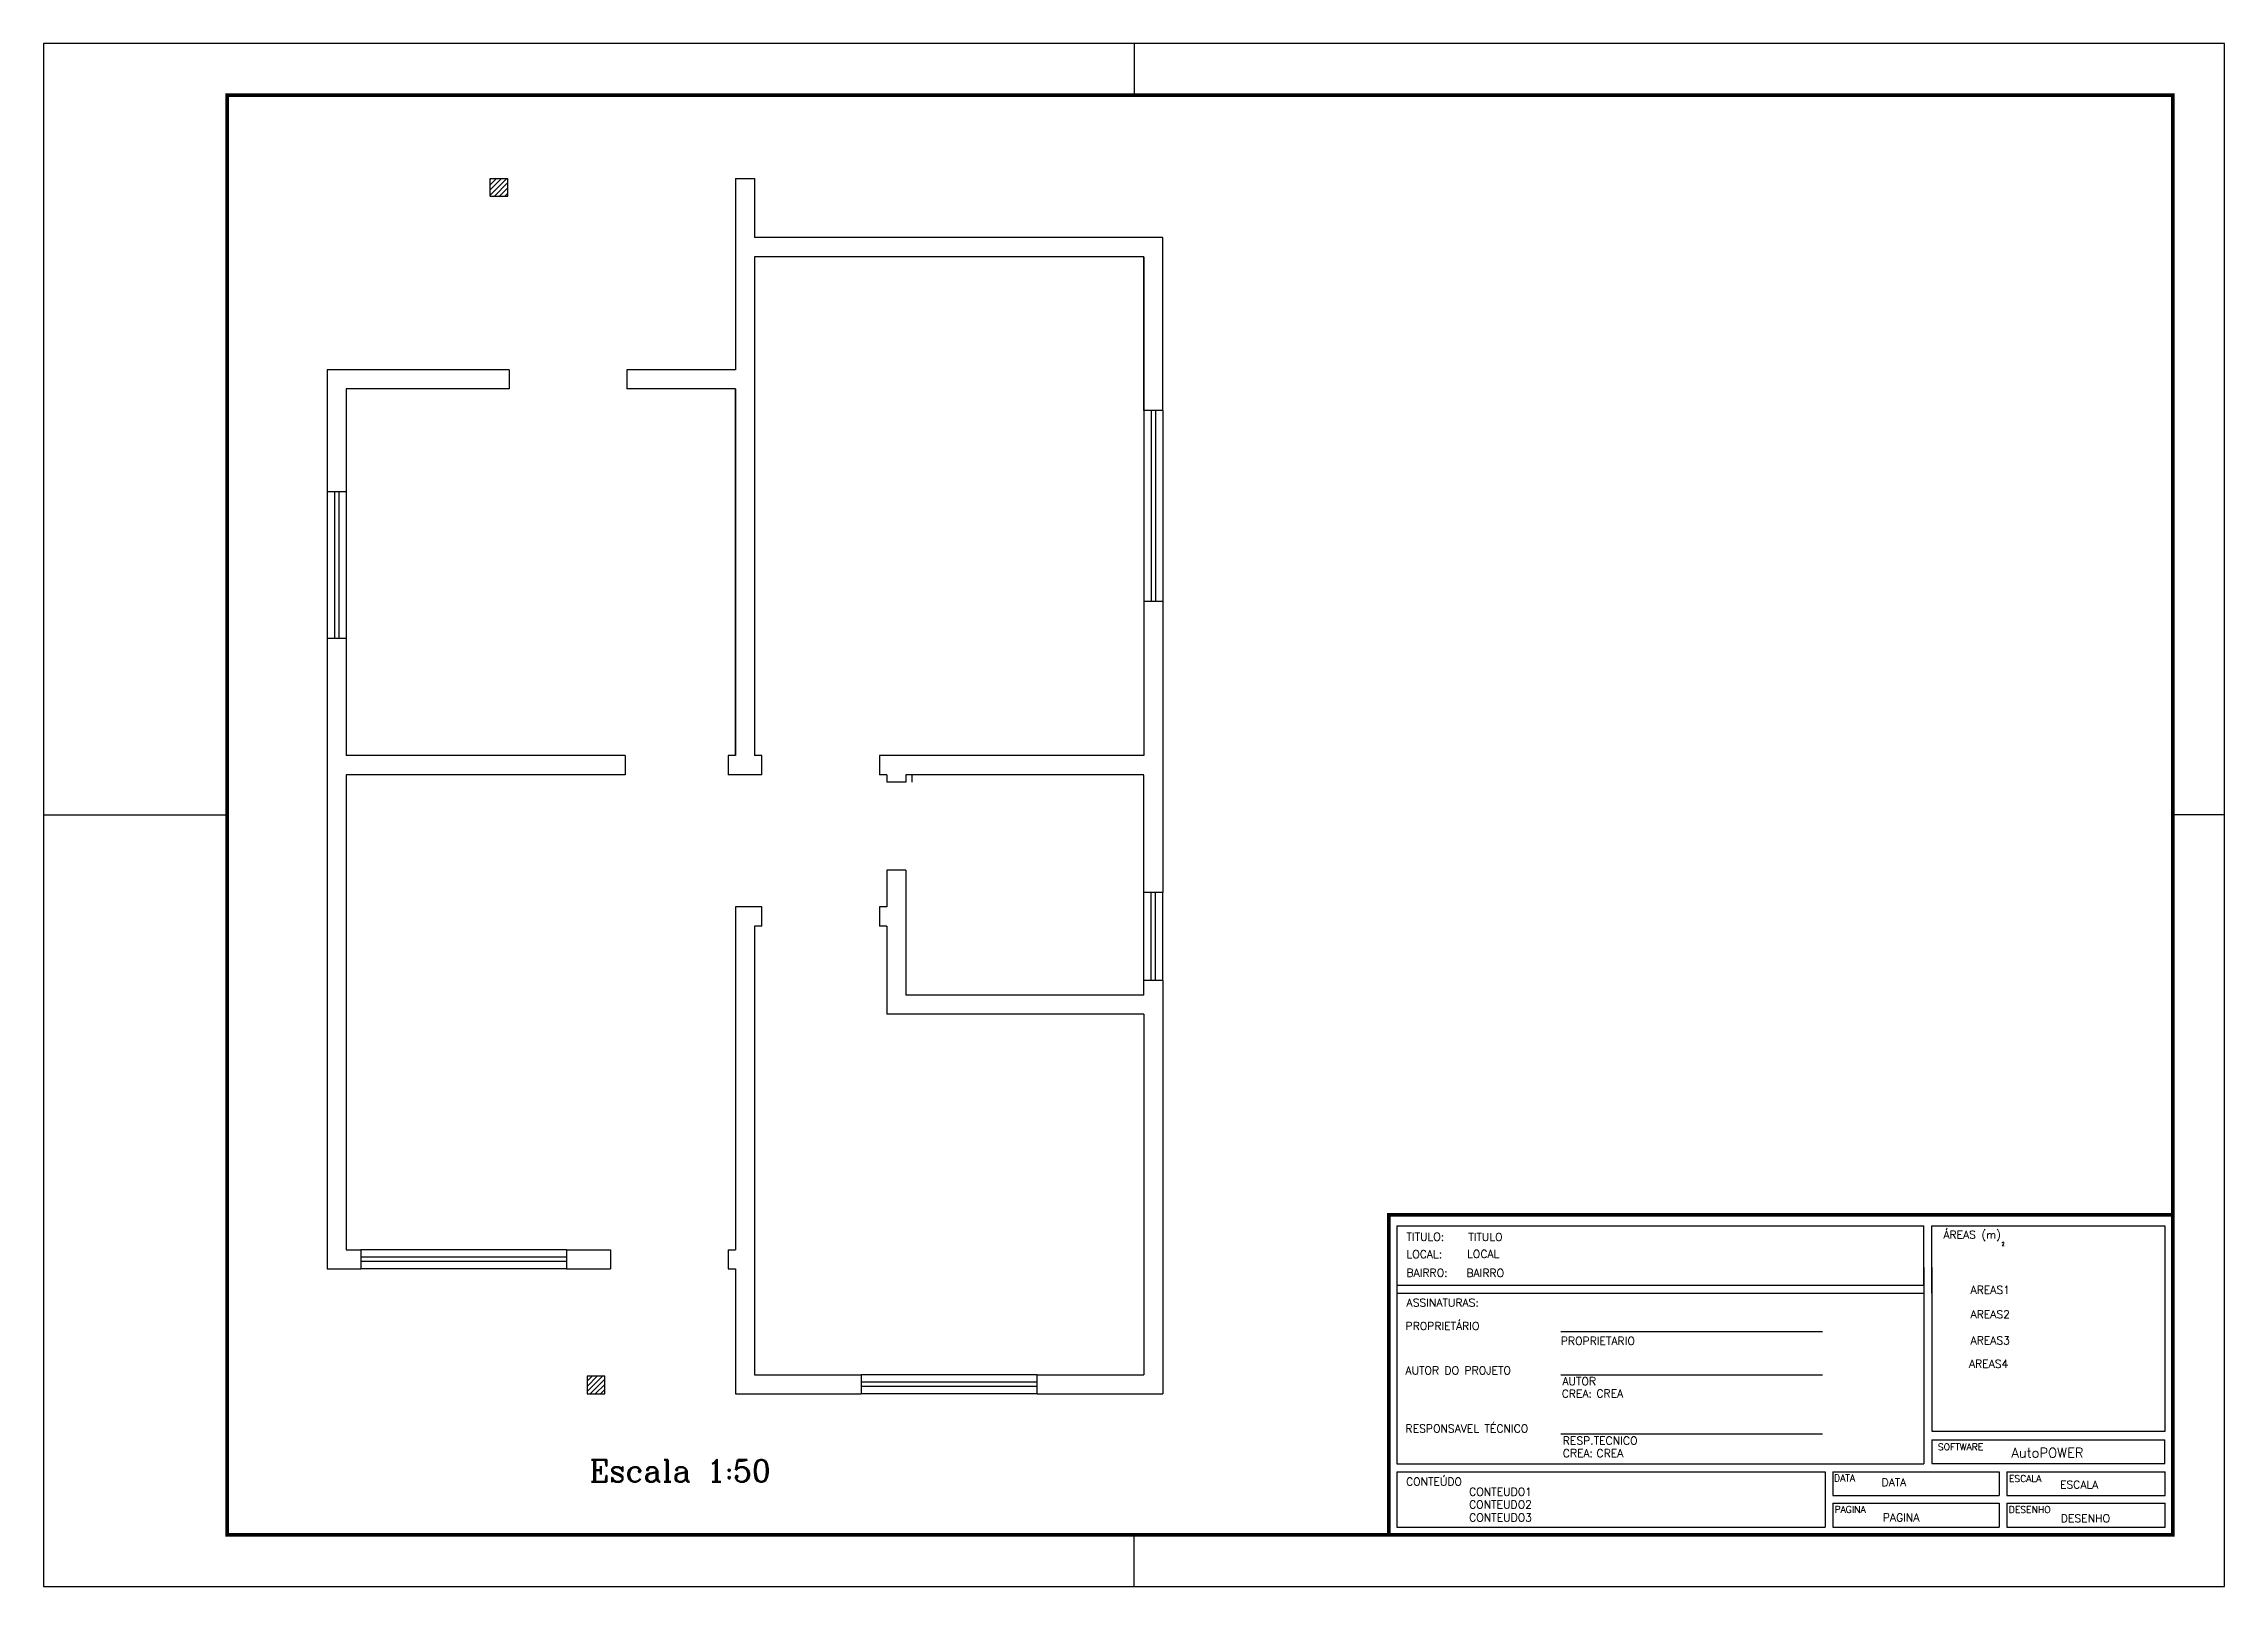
# Model space of a CAD drawing. Extents: x 374.2 to 444.1, y -26.3 to 30.2.
# Drawn here: x 390 to 390.297, y 30 to 30.21 of the extents above; entities that cross this region are included whole.
import ezdxf

# ---------------------------------------------------------------- set-up
doc = ezdxf.new("R2010")
doc.units = 0
doc.header["$LTSCALE"] = 20
doc.header["$MEASUREMENT"] = 0
doc.layers.get('0').update_dxf_attribs({"linetype": 'CONTINUOUS'})
doc.layers.get('DEFPOINTS').update_dxf_attribs({"linetype": 'CONTINUOUS'})
for name, color, linetype in [('JANELA', 5, 'CONTINUOUS'), ('MADEIRAME', 30, 'CONTINUOUS'), ('PAREDE', 7, 'CONTINUOUS'), ('PILAR', 1, 'CONTINUOUS'), ('PISO', 30, 'CONTINUOUS')]:
    doc.layers.add(name, color=color, linetype=linetype)
doc.styles.add('ROMANC', font='ROMANC.SHX')
doc.styles.add('ROMANS', font='romans.shx', dxfattribs={"height": 0.002})

# ---------------------------------------------------------------- blocks, each defined once
blk = doc.blocks.new('*X136')
at = {"color": 0, "linetype": 'Continuous'}
for p, q in [((422.349, -6.865), (422.462, -6.752)), ((422.349, -6.829), (422.427, -6.752)), ((422.349, -6.794), (422.392, -6.752)), ((422.349, -6.758), (422.356, -6.752)), ((422.378, -6.872), (422.469, -6.78)), ((422.413, -6.872), (422.469, -6.815)), ((422.448, -6.872), (422.469, -6.851))]:
    blk.add_line(p, q, dxfattribs=at)
blk = doc.blocks.new('*X137')
at = {"color": 0, "linetype": 'Continuous'}
for p, q in [((423.009, -15.008), (423.113, -14.904)), ((423.009, -14.973), (423.078, -14.904)), ((423.009, -14.937), (423.043, -14.904)), ((423.029, -15.024), (423.129, -14.923)), ((423.064, -15.024), (423.129, -14.959)), ((423.099, -15.024), (423.129, -14.994))]:
    blk.add_line(p, q, dxfattribs=at)

msp = doc.modelspace()

# ---------------------------------------------------------------- linework, layer by layer
for p, q in [((390, 30.21), (390, 30)), ((390.297, 30.21), (390, 30.21)), ((390.1485, 30.21), (390.1485, 30.203)), ((390.297, 30), (390.297, 30.21)), ((390, 30.105), (390.025, 30.105)), ((390.297, 30.105), (390.29, 30.105)), ((390.20664, 30.03469), (390.24228, 30.03469)), ((390.20664, 30.0288), (390.24228, 30.0288)), ((390.20664, 30.02075), (390.24228, 30.02075)), ((390.1485, 30), (390.1485, 30.007)), ((390, 30), (390.297, 30))]:
    msp.add_line(p, q)
at = {"const_width": 0.0005}
msp.add_lwpolyline([(390.29, 30.007), (390.29, 30.203), (390.025, 30.203), (390.025, 30.007)], close=True, dxfattribs=at)
msp.add_lwpolyline([(390.1832, 30.05057), (390.1832, 30.007), (390.29, 30.007), (390.29, 30.05057), (390.1832, 30.05057)], dxfattribs=at)
for points in [[(390.18428, 30.04099), (390.25608, 30.04099), (390.25608, 30.04907)], [(390.18428, 30.04907), (390.25608, 30.04907)], [(390.18428, 30.04907), (390.18428, 30.04099)], [(390.25715, 30.03991), (390.25715, 30.04907)], [(390.25715, 30.04907), (390.28892, 30.04907)], [(390.28892, 30.02113), (390.28892, 30.04903)], [(390.18428, 30.04339), (390.18428, 30.01669)], [(390.25608, 30.04339), (390.25608, 30.01669)], [(390.25715, 30.04339), (390.25715, 30.02113)], [(390.18428, 30.03991), (390.25608, 30.03991)], [(390.25715, 30.02113), (390.28892, 30.02113)], [(390.25714, 30.01994), (390.28888, 30.01994)], [(390.25714, 30.01994), (390.25714, 30.01671)], [(390.28888, 30.01671), (390.28888, 30.01994)], [(390.18428, 30.01669), (390.25608, 30.01669)], [(390.18428, 30.01561), (390.24261, 30.01561)], [(390.18428, 30.01561), (390.18428, 30.00808), (390.24261, 30.00808)], [(390.24261, 30.01561), (390.24261, 30.00808)], [(390.24369, 30.01561), (390.26631, 30.01561)], [(390.24369, 30.01561), (390.24369, 30.01238)], [(390.25714, 30.01671), (390.28888, 30.01671)], [(390.26631, 30.01561), (390.26631, 30.01238)], [(390.26738, 30.01561), (390.28892, 30.01561)], [(390.26738, 30.01561), (390.26738, 30.01238)], [(390.28892, 30.01238), (390.28892, 30.01561)], [(390.24369, 30.01238), (390.26631, 30.01238)], [(390.26738, 30.01238), (390.28892, 30.01238)], [(390.24369, 30.01131), (390.26631, 30.01131)], [(390.24369, 30.01131), (390.24369, 30.00808)], [(390.26631, 30.01131), (390.26631, 30.00808)], [(390.26738, 30.01131), (390.28892, 30.01131)], [(390.26738, 30.00808), (390.28892, 30.00808), (390.28892, 30.01131)], [(390.26738, 30.01131), (390.26738, 30.00808)], [(390.24369, 30.00808), (390.26631, 30.00808)]]:
    msp.add_lwpolyline(points)
at = {"layer": 'DEFPOINTS', "color": 0, "linetype": 'ByBlock'}
for p in [(390.09422, 30.181), (390.15242, 30.1598), (390.15242, 30.1598), (390.09682, 30.155), (390.14982, 30.1552), (390.14982, 30.1552), (390.14982, 30.11316), (390.04122, 30.1104), (390.15142, 30.08846), (390.14982, 30.08056), (390.14982, 30.08056), (390.04122, 30.0458), (390.04122, 30.0458), (390.04122, 30.0458), (390.04322, 30.0458), (390.07122, 30.0458), (390.03862, 30.0432), (390.03862, 30.0432), (390.07722, 30.0432), (390.09322, 30.0432), (390.09422, 30.0432), (390.09682, 30.0288), (390.14982, 30.0288), (390.14982, 30.0288), (390.09422, 30.0262), (390.15242, 30.0262), (390.15242, 30.0262)]:
    msp.add_point(p, dxfattribs=at)
at = {"layer": 'JANELA', "color": 244}
for p, q in [((390.14982, 30.16005), (390.14982, 30.13405)), ((390.15242, 30.16005), (390.15242, 30.13405)), ((390.03862, 30.14901), (390.03862, 30.12901)), ((390.04122, 30.14901), (390.04122, 30.12901)), ((390.14982, 30.08246), (390.14982, 30.09446)), ((390.15242, 30.08246), (390.15242, 30.09446)), ((390.07122, 30.0458), (390.04322, 30.0458)), ((390.07122, 30.0432), (390.04322, 30.0432)), ((390.13532, 30.0288), (390.11132, 30.0288)), ((390.13532, 30.0262), (390.11132, 30.0262))]:
    msp.add_line(p, q, dxfattribs=at)
at = {"layer": 'JANELA', "color": 1}
for p, q in [((390.15082, 30.16005), (390.15082, 30.13405)), ((390.15142, 30.16005), (390.15142, 30.13405)), ((390.03962, 30.14901), (390.03962, 30.12901)), ((390.04022, 30.14901), (390.04022, 30.12901)), ((390.15082, 30.08246), (390.15082, 30.09446)), ((390.15142, 30.08246), (390.15142, 30.09446)), ((390.07122, 30.0448), (390.04322, 30.0448)), ((390.07122, 30.0442), (390.04322, 30.0442)), ((390.13532, 30.0278), (390.11132, 30.0278)), ((390.13532, 30.0272), (390.11132, 30.0272))]:
    msp.add_line(p, q, dxfattribs=at)
at = {"layer": 'PAREDE'}
for p, q in [((390.09422, 30.19165), (390.09422, 30.1656)), ((390.09422, 30.1836), (390.09422, 30.1836)), ((390.15242, 30.1836), (390.09682, 30.1836)), ((390.15242, 30.16005), (390.15242, 30.1836)), ((390.09682, 30.181), (390.09682, 30.11308)), ((390.14982, 30.181), (390.09682, 30.181)), ((390.14982, 30.16005), (390.14982, 30.181)), ((390.14982, 30.181), (390.14982, 30.16005)), ((390.03862, 30.1656), (390.03862, 30.14901)), ((390.06342, 30.1656), (390.03862, 30.1656)), ((390.06342, 30.1656), (390.06342, 30.163)), ((390.07942, 30.1656), (390.07942, 30.163)), ((390.09422, 30.1656), (390.07942, 30.1656)), ((390.04122, 30.163), (390.04122, 30.14901)), ((390.06342, 30.163), (390.04122, 30.163)), ((390.09422, 30.163), (390.07942, 30.163)), ((390.09422, 30.163), (390.09422, 30.11308)), ((390.15242, 30.16005), (390.14982, 30.16005)), ((390.04122, 30.14901), (390.03862, 30.14901)), ((390.15242, 30.13405), (390.14982, 30.13405)), ((390.14982, 30.13405), (390.14982, 30.11308)), ((390.03862, 30.12901), (390.03862, 30.0432)), ((390.04122, 30.12901), (390.03862, 30.12901)), ((390.04122, 30.12901), (390.04122, 30.11308)), ((390.07922, 30.11308), (390.04122, 30.11308)), ((390.07922, 30.11308), (390.07922, 30.11048)), ((390.09322, 30.11308), (390.09322, 30.11048)), ((390.09422, 30.11308), (390.09322, 30.11308)), ((390.09782, 30.11308), (390.09682, 30.11308)), ((390.09782, 30.11048), (390.09782, 30.11308)), ((390.11482, 30.11308), (390.11382, 30.11308)), ((390.11382, 30.11308), (390.11382, 30.11048)), ((390.14982, 30.11308), (390.11482, 30.11308)), ((390.11482, 30.11308), (390.11482, 30.11308)), ((390.11482, 30.11308), (390.11482, 30.11308)), ((390.04122, 30.11048), (390.04122, 30.0458)), ((390.07922, 30.11048), (390.04122, 30.11048)), ((390.09782, 30.11048), (390.09322, 30.11048)), ((390.11482, 30.11048), (390.11382, 30.11048)), ((390.11482, 30.11048), (390.11482, 30.10948)), ((390.14982, 30.11048), (390.11742, 30.11048)), ((390.11742, 30.11048), (390.11742, 30.10948)), ((390.14982, 30.09446), (390.14982, 30.11041)), ((390.11742, 30.10948), (390.11482, 30.10948)), ((390.15242, 30.1085), (390.15242, 30.09446)), ((390.11482, 30.09748), (390.11482, 30.09248)), ((390.11742, 30.09748), (390.11482, 30.09748)), ((390.11742, 30.09748), (390.11742, 30.08048)), ((390.09422, 30.09248), (390.09422, 30.0458)), ((390.09782, 30.09248), (390.09422, 30.09248)), ((390.09782, 30.08988), (390.09782, 30.09248)), ((390.11382, 30.09248), (390.11382, 30.08988)), ((390.11482, 30.09248), (390.11382, 30.09248)), ((390.15242, 30.09446), (390.14982, 30.09446)), ((390.09682, 30.08988), (390.09682, 30.0288)), ((390.09762, 30.08988), (390.09682, 30.08988)), ((390.09782, 30.08988), (390.09682, 30.08988)), ((390.11482, 30.08988), (390.11382, 30.08988)), ((390.11482, 30.08988), (390.11482, 30.07788)), ((390.14982, 30.08048), (390.11742, 30.08048)), ((390.14982, 30.08048), (390.11742, 30.08048)), ((390.14982, 30.08048), (390.14982, 30.08246)), ((390.15242, 30.08246), (390.14982, 30.08246)), ((390.15242, 30.08246), (390.15242, 30.0262)), ((390.14982, 30.07788), (390.11482, 30.07788)), ((390.14982, 30.07788), (390.14982, 30.0288)), ((390.04122, 30.0458), (390.04322, 30.0458)), ((390.04322, 30.0458), (390.04322, 30.0432)), ((390.07122, 30.0458), (390.07722, 30.0458)), ((390.07122, 30.0458), (390.07122, 30.0432)), ((390.07722, 30.0458), (390.07722, 30.0432)), ((390.09322, 30.0458), (390.09422, 30.0458)), ((390.09322, 30.0458), (390.09322, 30.0432)), ((390.03862, 30.0432), (390.04322, 30.0432)), ((390.07122, 30.0432), (390.07722, 30.0432)), ((390.09322, 30.0432), (390.09422, 30.0432)), ((390.09422, 30.0432), (390.09422, 30.0262)), ((390.09682, 30.0288), (390.11132, 30.0288)), ((390.11132, 30.0288), (390.11132, 30.0262)), ((390.13532, 30.0262), (390.13532, 30.0288)), ((390.13532, 30.0288), (390.14982, 30.0288)), ((390.09422, 30.0262), (390.11132, 30.0262)), ((390.13532, 30.0262), (390.15242, 30.0262))]:
    msp.add_line(p, q, dxfattribs=at)
at = {"layer": 'PAREDE', "linetype": 'Continuous'}
for p, q in [((390.09422, 30.19165), (390.09682, 30.19165)), ((390.09682, 30.19165), (390.09682, 30.1836)), ((390.15242, 30.13405), (390.15242, 30.09446))]:
    msp.add_line(p, q, dxfattribs=at)
at = {"layer": 'PAREDE', "color": 7, "linetype": 'Continuous'}
msp.add_line((390.09422, 30.11308), (390.09422, 30.163), dxfattribs=at)
at = {"layer": 'PILAR', "color": 1, "linetype": 'Continuous'}
for p, q in [((390.06082, 30.18925), (390.06082, 30.19165)), ((390.06082, 30.19165), (390.06322, 30.19165)), ((390.06322, 30.18925), (390.06322, 30.19165)), ((390.06082, 30.18925), (390.06322, 30.18925))]:
    msp.add_line(p, q, dxfattribs=at)
at = {"layer": 'PILAR', "color": 1}
msp.add_lwpolyline([(390.07402, 30.0286), (390.07402, 30.0262), (390.07642, 30.0262), (390.07642, 30.0286)], close=True, dxfattribs=at)
at = {"layer": 'PISO', "color": 30}
msp.add_line((390.11822, 30.11048), (390.11822, 30.10948), dxfattribs=at)
at = {"layer": 'PISO'}
for p, q in [((390.14981, 30.09685), (390.14982, 30.09685)), ((390.14981, 30.09141), (390.14982, 30.09141))]:
    msp.add_line(p, q, dxfattribs=at)

# ---------------------------------------------------------------- block references
at = {"layer": 'PILAR', "linetype": 'Continuous', "xscale": 0.01999999999998181, "yscale": 0.01999999999998181, "zscale": 0.01999999999998181}
for name in ['*X136', '*X137']:
    msp.add_blockref(name, (381.61384, 30.32668), dxfattribs=at)

# ---------------------------------------------------------------- texts
at = {"style": 'ROMANS'}
for s, height, p in [('TITULO:', 0.001077, (390.18561, 30.04705)), ('ÁREAS (m)', 0.001077, (390.25873, 30.04733)), ('LOCAL:', 0.001077, (390.18561, 30.04468)), ('2', 0.000472, (390.26666, 30.04636)), ('BAIRRO:', 0.001077, (390.18561, 30.04215)), ('ASSINATURAS:', 0.0010769, (390.18562, 30.03808)), ('PROPRIETÁRIO', 0.0010769, (390.18548, 30.0349)), ('AUTOR DO PROJETO', 0.0010769, (390.18548, 30.02885)), ('CREA: ', 0.001077, (390.20675, 30.02569)), ('RESPONSAVEL TÉCNICO', 0.0010769, (390.18548, 30.02094)), ('CREA: ', 0.001077, (390.2069, 30.01759)), ('SOFTWARE', 0.000915, (390.25797, 30.01853)), ('CONTEÚDO', 0.001077, (390.18555, 30.01372)), ('DATA', 0.000915, (390.24384, 30.01429)), ('ESCALA', 0.000915, (390.26766, 30.01421)), ('PAGINA', 0.000915, (390.24391, 30.01002)), ('DESENHO', 0.000915, (390.26764, 30.00999))]:
    msp.add_text(s, height=height, dxfattribs=at).set_placement(p)
at = {"color": 1, "ltscale": 5, "style": 'ROMANS'}
msp.add_text('AutoPOWER', height=0.001308, dxfattribs=at).set_placement((390.268, 30.01753))
at = {"style": 'ROMANS'}
msp.add_attdef('TITULO', (390.19403, 30.04702), 'PROJETO DE INSTALAÇÕES ELÉTRICAS', height=0.0010769, dxfattribs=at)
at = {"style": 'ROMANS', "flags": 8}
for tag, p, s, height in [('LOCAL', (390.19386, 30.04471), '', 0.00108), ('BAIRRO', (390.19376, 30.04212), '', 0.00108), ('AREAS1', (390.26243, 30.03982), '', 0.00108), ('AREAS2', (390.26243, 30.03649), '', 0.00108), ('PROPRIETARIO', (390.20662, 30.03287), '', 0.00108), ('AREAS3', (390.26243, 30.03293), '', 0.00108), ('AREAS4', (390.26221, 30.02975), '', 0.00108), ('AUTOR', (390.20684, 30.02739), '', 0.00108), ('CREA', (390.21147, 30.02572), '', 0.00108), ('RESP.TECNICO', (390.20689, 30.0193), '', 0.00108), ('CREA', (390.21149, 30.01758), '', 0.00108), ('CONTEUDO1', (390.19414, 30.01233), '', 0.00108), ('DATA', (390.25031, 30.01362), '01/01/97', 0.001077), ('ESCALA', (390.27461, 30.0133), '1:50', 0.001077), ('CONTEUDO2', (390.19413, 30.0106), '', 0.00108), ('CONTEUDO3', (390.19414, 30.00883), '', 0.00108), ('PAGINA', (390.25048, 30.00883), '01/01', 0.001077), ('DESENHO', (390.27472, 30.00872), '', 0.00108)]:
    msp.add_attdef(tag, p, s, height=height, dxfattribs=at)
at = {"layer": 'MADEIRAME', "color": 30, "linetype": 'Continuous', "insert": (390.07434, 30.01723), "char_height": 0.003, "width": 0.0520128, "attachment_point": 1, "style": 'ROMANC'}
msp.add_mtext('Escala 1:50', dxfattribs=at)

doc.saveas('drawing.dxf')
